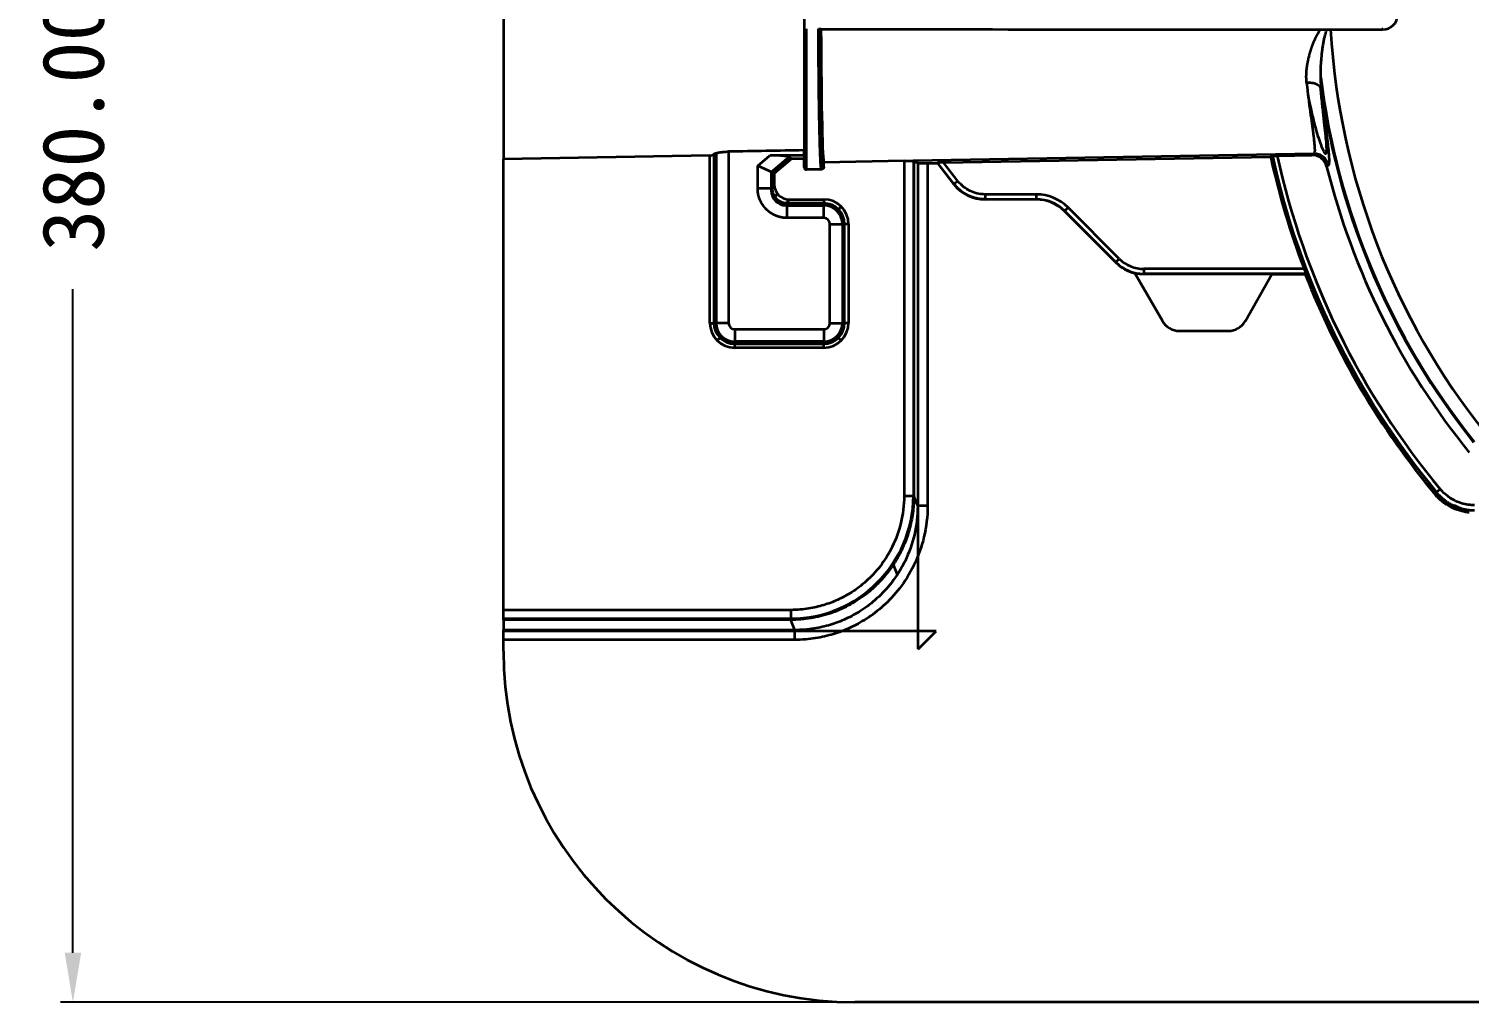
# Model space of a CAD drawing. Header units: millimetres. Extents: x 256 to 2096, y 1004 to 2403.
# Drawn here: x 261.6 to 552.6, y 1156.4 to 1353.2 of the extents above; entities that cross this region are included whole.
import ezdxf

# ---------------------------------------------------------------- set-up
doc = ezdxf.new("R2010")
doc.units = ezdxf.units.MM
doc.layers.add('1', color=7, linetype='Continuous', true_color=0xffffff)
doc.layers.add('dim', color=82, linetype='Continuous', lineweight=9)
doc.dimstyles.get("Standard").update_dxf_attribs({"dimscale": 5, "dimtxt": 0.18, "dimasz": 0.18, "dimexe": 0.18, "dimexo": 0.0625, "dimgap": 0.09, "dimtad": 0, "dimtoh": 1, "dimzin": 0, "dimdsep": 46, "dimtxsty": 'Standard', "dimcen": 0.09, "dimadec": 0, "dimazin": 0, "dimtfac": 1, "dimtofl": 0, "dimtmove": 0, "dimatfit": 3, "dimfxl": 0, "dimtolj": 1, "dimtzin": 0, "dimarcsym": 0})

# ---------------------------------------------------------------- blocks, each defined once
blk = doc.blocks.new('*D7')
at = {"layer": 'Defpoints', "color": 0, "lineweight": 18, "transparency": 16777216}
for p in [(428.46, 1536.38), (270.49, 1156.38), (437.57, 1156.38)]:
    blk.add_point(p, dxfattribs=at)
at = {"layer": 'dim', "color": 0, "lineweight": -2, "transparency": 16777216}
for p, q in [((425.96, 1536.38), (267.99, 1536.38)), ((270.49, 1526.38), (270.49, 1392.21)), ((270.49, 1166.38), (270.49, 1300.54)), ((435.07, 1156.38), (267.99, 1156.38))]:
    blk.add_line(p, q, dxfattribs=at)
at = {"layer": 'dim', "color": 0, "lineweight": 18, "transparency": 16777216}
for points in [[(268.83, 1526.38), (272.16, 1526.38), (270.49, 1536.38)], [(268.83, 1166.38), (272.16, 1166.38), (270.49, 1156.38)]]:
    blk.add_solid(points, dxfattribs=at)
at = {"layer": 'dim', "color": 0, "lineweight": 18, "transparency": 16777216, "insert": (270.49, 1346.38), "char_height": 12.5, "attachment_point": 5, "rotation": 90}
blk.add_mtext('\\A1;380.00{\\H7.5;\\S-0.10^ -0.15;}', dxfattribs=at)

msp = doc.modelspace()

# ---------------------------------------------------------------- linework, layer by layer
at = {"layer": '1', "color": 7, "linetype": 'Continuous', "lineweight": 35}
for p, q in [((357.463, 1395.937), (357.463, 1326.816)), ((418.198, 1394.137), (418.198, 1328.616)), ((418.707, 1324.703), (418.707, 1353.182)), ((421.621, 1353.103), (421.604, 1353.153)), ((534.838, 1353.286), (535.104, 1353.02)), ((524.596, 1353.02), (535.104, 1353.02)), ((399.198, 1327.545), (357.463, 1326.816)), ((399.198, 1293.694), (399.198, 1327.545)), ((399.995, 1327.862), (399.995, 1293.694)), ((400.432, 1328.039), (400.432, 1293.694)), ((402.95, 1328.344), (402.95, 1293.694)), ((408.837, 1325.505), (411.326, 1327.594)), ((418.198, 1327.594), (411.326, 1327.594)), ((411.586, 1324.224), (415.217, 1327.271)), ((411.825, 1324.112), (415.435, 1327.141)), ((418.198, 1327.594), (418.198, 1328.616)), ((418.198, 1327.594), (418.198, 1326.876)), ((521.215, 1327.913), (440.257, 1326.5)), ((446.377, 1326.133), (512.485, 1327.287)), ((513.803, 1327.525), (520.804, 1327.647)), ((521.215, 1327.913), (520.804, 1327.647)), ((522.872, 1327.448), (522.463, 1327.185)), ((357.463, 1235.671), (357.463, 1326.816)), ((408.837, 1320.943), (408.837, 1325.505)), ((411.825, 1324.112), (408.837, 1325.505)), ((411.586, 1324.224), (411.586, 1320.46)), ((412.198, 1323.938), (411.825, 1324.112)), ((411.825, 1320.943), (411.825, 1324.112)), ((415.7, 1326.876), (412.198, 1323.938)), ((418.198, 1326.876), (415.7, 1326.876)), ((418.198, 1325.203), (418.198, 1326.876)), ((421.727, 1324.755), (418.707, 1324.703)), ((438.413, 1326.453), (422.218, 1326.171)), ((422.218, 1325.255), (422.218, 1326.171)), ((438.413, 1326.446), (438.413, 1258.728)), ((440.311, 1326.431), (440.311, 1258.728)), ((441.165, 1326.009), (440.41, 1326.418)), ((440.41, 1326.418), (440.41, 1258.728)), ((441.165, 1326.009), (441.165, 1256.705)), ((441.264, 1227.74), (441.264, 1325.995)), ((443.162, 1325.988), (445.15, 1326.023)), ((443.162, 1325.988), (443.162, 1256.705)), ((445.149, 1326.082), (445.15, 1326.023)), ((448.499, 1321.782), (445.149, 1326.082)), ((445.15, 1326.023), (448.482, 1321.746)), ((449.288, 1322.396), (446.377, 1326.133)), ((411.825, 1320.943), (412.198, 1321.694)), ((412.198, 1323.938), (412.198, 1321.694)), ((448.482, 1321.746), (448.499, 1321.782)), ((449.288, 1322.396), (448.499, 1321.782)), ((408.837, 1320.943), (411.825, 1320.943)), ((412.396, 1319.092), (412.791, 1319.889)), ((414.769, 1317.897), (415.164, 1318.694)), ((415.164, 1318.694), (422.198, 1318.694)), ((422.198, 1318.694), (422.198, 1317.897)), ((451.281, 1319.476), (451.298, 1319.511)), ((454.792, 1318.664), (454.809, 1318.699)), ((465.118, 1318.664), (454.792, 1318.664)), ((454.809, 1319.699), (454.809, 1318.699)), ((465.118, 1319.699), (454.809, 1319.699)), ((465.118, 1318.699), (454.809, 1318.699)), ((465.118, 1319.699), (465.118, 1318.699)), ((465.118, 1318.664), (465.118, 1318.699)), ((414.552, 1317.46), (422.198, 1317.46)), ((414.769, 1314.942), (414.769, 1317.897)), ((422.198, 1317.897), (414.769, 1317.897)), ((422.198, 1314.942), (422.198, 1317.897)), ((425.17, 1316.666), (425.734, 1317.229)), ((468.208, 1318.085), (468.195, 1318.052)), ((470.828, 1316.334), (470.803, 1316.309)), ((470.803, 1316.309), (481.168, 1305.944)), ((471.535, 1317.041), (470.828, 1316.334)), ((481.193, 1305.969), (470.828, 1316.334)), ((481.206, 1305.981), (470.84, 1316.346)), ((481.9, 1306.676), (471.535, 1317.041)), ((422.198, 1314.942), (414.769, 1314.942)), ((423.447, 1293.694), (423.447, 1313.694)), ((423.447, 1313.694), (426.401, 1313.694)), ((425.964, 1313.694), (425.964, 1293.694)), ((426.401, 1293.694), (426.401, 1313.694)), ((427.198, 1313.694), (426.401, 1313.694)), ((427.198, 1313.694), (427.198, 1293.694)), ((481.9, 1306.676), (481.193, 1305.969)), ((481.168, 1305.944), (481.193, 1305.969)), ((483.777, 1304.201), (483.79, 1304.234)), ((485.064, 1303.791), (490.598, 1294.105)), ((519.226, 1304.624), (486.853, 1304.624)), ((486.853, 1304.624), (486.853, 1303.624)), ((519.554, 1303.624), (486.853, 1303.624)), ((486.853, 1303.624), (486.853, 1303.61)), ((486.853, 1303.61), (512.729, 1303.61)), ((507.376, 1294.123), (512.717, 1303.589)), ((512.717, 1303.589), (512.729, 1303.61)), ((512.717, 1303.589), (519.454, 1303.589)), ((399.198, 1293.694), (399.995, 1293.694)), ((402.95, 1293.694), (399.995, 1293.694)), ((404.198, 1292.445), (422.198, 1292.445)), ((404.198, 1292.445), (404.198, 1289.491)), ((422.198, 1292.445), (422.198, 1289.491)), ((423.447, 1293.694), (426.401, 1293.694)), ((427.198, 1293.694), (426.401, 1293.694)), ((494.071, 1292.089), (503.892, 1292.089)), ((400.663, 1290.158), (401.226, 1290.722)), ((422.198, 1289.928), (404.198, 1289.928)), ((404.198, 1289.491), (422.198, 1289.491)), ((404.198, 1288.694), (404.198, 1289.491)), ((422.198, 1288.694), (422.198, 1289.491)), ((425.17, 1290.722), (425.734, 1290.158)), ((422.198, 1288.694), (404.198, 1288.694)), ((545.968, 1259.462), (546.74, 1260.104)), ((438.413, 1258.728), (440.41, 1258.728)), ((441.165, 1256.705), (440.41, 1258.728)), ((443.162, 1256.705), (441.165, 1256.705)), ((549.525, 1256.845), (549.271, 1256.282)), ((549.525, 1256.845), (550.746, 1256.287)), ((436.243, 1244.842), (437.012, 1242.78)), ((357.463, 1233.691), (357.463, 1235.671)), ((415.549, 1235.671), (357.463, 1235.671)), ((357.463, 1233.933), (415.549, 1233.933)), ((415.549, 1235.671), (415.549, 1233.691)), ((357.463, 1233.691), (357.463, 1231.618)), ((415.549, 1233.691), (357.463, 1233.691)), ((416.322, 1231.618), (357.463, 1231.618)), ((357.463, 1229.638), (357.463, 1231.618)), ((444.901, 1231.376), (357.463, 1231.376)), ((416.322, 1231.618), (415.549, 1233.691)), ((416.322, 1229.638), (416.322, 1231.618)), ((441.264, 1227.74), (444.901, 1231.376)), ((416.322, 1229.638), (357.463, 1229.638)), ((357.463, 1227.376), (357.463, 1229.638)), ((608.997, 1156.376), (428.463, 1156.376))]:
    msp.add_line(p, q, dxfattribs=at)
for centre, radius, start, end in [((668.572, 1361.376), 144.218, 183.32159, 218.58082), ((668.572, 1361.376), 147.079, 187.0396, 218.58082), ((668.572, 1361.376), 147.229, 187.98695, 218.58082), ((668.572, 1361.376), 159.766, 192.31995, 200.807), ((668.572, 1361.376), 159.431, 192.27546, 219.7349), ((668.572, 1361.376), 159.381, 192.2762, 219.7349), ((668.572, 1361.376), 158.428, 192.33754, 219.7349), ((418.698, 1325.203), 0.5, 180, 271), ((668.572, 1361.376), 149.201, 193.96761, 218.97872), ((422.198, 1313.694), 5, 0, 90), ((465.118, 1310.624), 9.075, 45, 90), ((465.118, 1310.624), 8.093, 45, 90), ((465.118, 1310.624), 8.075, 45, 90), ((465.118, 1310.624), 8.04, 45, 90), ((422.198, 1313.694), 4.203, 360, 90), ((422.198, 1313.694), 3.766, 0, 90), ((422.198, 1313.694), 1.248, 360, 90), ((486.853, 1311.629), 7.005, 225, 270), ((486.853, 1311.629), 8.04, 225, 257.13981), ((486.853, 1311.629), 8.005, 225, 270), ((486.853, 1311.629), 7.987, 225, 270), ((486.853, 1311.629), 8.019, 257.00204, 270), ((668.572, 1361.376), 159.924, 201.18276, 219.82328), ((404.198, 1293.694), 5, 180, 270), ((404.198, 1293.694), 4.203, 180, 270), ((404.198, 1293.694), 3.766, 180, 270), ((404.198, 1293.694), 1.248, 180, 270), ((422.198, 1293.694), 1.248, 270, 0), ((422.198, 1293.694), 4.203, 270, 0), ((422.198, 1293.694), 5, 270, 0), ((422.198, 1293.694), 3.766, 270, 0), ((494.071, 1296.089), 4, 209.73973, 270), ((503.892, 1296.089), 4, 270, 330.56486), ((428.463, 1227.376), 71, 180, 270)]:
    msp.add_arc(centre, radius, start, end, dxfattribs=at)
for centre, major_axis, ratio, start_param, end_param in [((422.218, 1361.376), (0, 36.612), 0.0174551, 1.7972102, 3.0287014), ((535.096, 1356.039), (2.138, -2.138), 0.9972647, 5.4991567, 7.0672139), ((422.218, 1361.376), (0, 35.206), 0.0174551, 1.8080295, 3.1418973), ((399.18, 1361.376), (0, 33.832), 0.1763278, 3.1446705, 3.2787293), ((456.816, 1361.376), (41.338, 34.422), 0.0559844, 3.0848864, 3.2087235), ((520.853, 1324.631), (2.535, 1.641), 0.9984677, 5.9529168, 7.2962236), ((438.413, 1326.38), (2, 0.035), 0.0292994, 0.0518478, 1.5702433), ((443.162, 1326.047), (2, 0.035), 0.0292994, 3.1934404, 4.7118769), ((446.4, 1326.104), (1.251, 0.021), 0.0234193, 1.5884084, 3.1417514), ((415.21, 1321.74), (-1.359, -2.739), 0.9811726, 5.1805812, 6.7362425), ((454.793, 1326.665), (3.512, 7.189), 0.9998114, 2.6872179, 3.5959674), ((454.819, 1326.718), (3.512, 7.189), 0.9998114, 2.6882652, 3.5949201), ((414.597, 1320.506), (-1.359, -2.739), 0.9811726, 5.1805812, 6.7362425), ((415.277, 1259.179), (-8.833, 23.686), 0.9889372, 2.7918946, 4.3412508)]:
    msp.add_ellipse(centre, major_axis=major_axis, ratio=ratio, start_param=start_param, end_param=end_param, dxfattribs=at)
for points, degree, knots in [([(421.112, 1353.18), (421.145, 1353.18), (421.177, 1353.179), (421.225, 1353.179), (421.241, 1353.179), (421.272, 1353.178), (421.287, 1353.178), (421.332, 1353.177), (421.36, 1353.176), (421.4, 1353.174), (421.413, 1353.174), (421.438, 1353.173), (421.449, 1353.172), (421.483, 1353.17), (421.503, 1353.169), (421.529, 1353.167), (421.538, 1353.166), (421.552, 1353.165), (421.566, 1353.163), (421.577, 1353.161), (421.586, 1353.16), (421.59, 1353.159), (421.6, 1353.156), (421.603, 1353.155), (421.604, 1353.153)], 3, [0, 0, 0, 0, 0.125, 0.125, 0.1875, 0.1875, 0.25, 0.25, 0.375, 0.375, 0.4375, 0.4375, 0.5, 0.5, 0.625, 0.625, 0.6875, 0.6875, 0.75, 0.8125, 0.8125, 0.875, 0.875, 1, 1, 1, 1]), ([(421.703, 1324.781), (421.696, 1324.796), (421.689, 1324.818), (421.668, 1324.905), (421.654, 1324.993), (421.626, 1325.221), (421.613, 1325.36), (421.587, 1325.683), (421.574, 1325.868), (421.549, 1326.277), (421.536, 1326.501), (421.513, 1326.984), (421.501, 1327.243), (421.478, 1327.788), (421.467, 1328.076), (421.446, 1328.674), (421.436, 1328.986), (421.416, 1329.627), (421.406, 1329.957), (421.387, 1330.631), (421.378, 1330.976), (421.36, 1331.675), (421.352, 1332.029), (421.336, 1332.745), (421.328, 1333.105), (421.313, 1333.829), (421.305, 1334.192), (421.292, 1334.917), (421.285, 1335.28), (421.272, 1336), (421.266, 1336.358), (421.258, 1336.891), (421.254, 1337.155), (421.249, 1337.462), (421.247, 1337.614), (421.246, 1337.69), (421.245, 1337.728), (421.245, 1337.747), (421.245, 1337.757), (421.245, 1337.762), (421.245, 1337.764), (421.245, 1337.765), (421.245, 1337.766), (421.245, 1337.766), (421.245, 1337.766), (421.236, 1338.342), (421.22, 1339.518), (421.198, 1341.347), (421.179, 1343.231), (421.167, 1344.518), (421.15, 1346.468), (421.141, 1347.793), (421.124, 1350.47), (421.117, 1351.823), (421.112, 1353.18)], 3, [0, 0, 0, 0, 0.014935, 0.014935, 0.0467113, 0.0467113, 0.0784876, 0.0784876, 0.1102639, 0.1102639, 0.1420402, 0.1420402, 0.1738164, 0.1738164, 0.2055927, 0.2055927, 0.237369, 0.237369, 0.2691453, 0.2691453, 0.3009216, 0.3009216, 0.3326979, 0.3326979, 0.3644742, 0.3644742, 0.3962505, 0.3962505, 0.4280268, 0.4280268, 0.4598031, 0.4598031, 0.4756912, 0.4836353, 0.4876073, 0.4895933, 0.4905863, 0.4910828, 0.4913311, 0.4914552, 0.4915173, 0.4915483, 0.4915638, 0.4915638, 0.4915794, 0.4915794, 0.5551319, 0.6186845, 0.6822371, 0.7457897, 0.7457897, 0.8728948, 0.8728948, 1, 1, 1, 1]), ([(422.218, 1325.255), (422.183, 1325.254), (422.148, 1325.423), (422.078, 1326.096), (422.044, 1326.6), (421.994, 1327.596), (421.977, 1327.969), (421.945, 1328.79), (421.929, 1329.24), (421.899, 1330.213), (421.883, 1330.737), (421.854, 1331.855), (421.84, 1332.449), (421.812, 1333.704), (421.799, 1334.364), (421.773, 1335.747), (421.761, 1336.469), (421.737, 1337.97), (421.726, 1338.749), (421.705, 1340.357), (421.695, 1341.187), (421.676, 1342.892), (421.667, 1343.767), (421.651, 1345.556), (421.643, 1346.47), (421.63, 1348.331), (421.623, 1349.278), (421.613, 1351.198), (421.608, 1352.17), (421.604, 1353.153)], 3, [0, 0, 0, 0, 0.125, 0.125, 0.25, 0.25, 0.3125, 0.3125, 0.375, 0.375, 0.4375, 0.4375, 0.5, 0.5, 0.5625, 0.5625, 0.625, 0.625, 0.6875, 0.6875, 0.75, 0.75, 0.8125, 0.8125, 0.875, 0.875, 0.9375, 0.9375, 1, 1, 1, 1]), ([(519.737, 1342.224), (519.736, 1342.242), (519.733, 1342.279), (519.728, 1342.333), (519.724, 1342.388), (519.72, 1342.442), (519.717, 1342.496), (519.713, 1342.551), (519.71, 1342.605), (519.707, 1342.659), (519.704, 1342.713), (519.701, 1342.767), (519.699, 1342.821), (519.696, 1342.875), (519.694, 1342.928), (519.692, 1342.982), (519.69, 1343.036), (519.689, 1343.089), (519.687, 1343.143), (519.686, 1343.196), (519.685, 1343.249), (519.684, 1343.303), (519.683, 1343.356), (519.683, 1343.409), (519.682, 1343.462), (519.682, 1343.515), (519.682, 1343.568), (519.683, 1343.621), (519.683, 1343.673), (519.684, 1343.726), (519.685, 1343.778), (519.686, 1343.831), (519.687, 1343.883), (519.688, 1343.936), (519.69, 1343.988), (519.692, 1344.04), (519.693, 1344.092), (519.696, 1344.144), (519.698, 1344.196), (519.7, 1344.247), (519.703, 1344.299), (519.706, 1344.351), (519.709, 1344.402), (519.712, 1344.454), (519.716, 1344.505), (519.72, 1344.556), (519.723, 1344.607), (519.727, 1344.658), (519.732, 1344.709), (519.736, 1344.76), (519.741, 1344.811), (519.745, 1344.862), (519.75, 1344.912), (519.756, 1344.963), (519.761, 1345.013), (519.766, 1345.063), (519.772, 1345.114), (519.778, 1345.164), (519.784, 1345.214), (519.797, 1345.315), (519.818, 1345.468), (519.848, 1345.676), (519.882, 1345.886), (519.919, 1346.098), (519.958, 1346.314), (520.001, 1346.533), (520.047, 1346.755), (520.096, 1346.979), (520.148, 1347.207), (520.203, 1347.437), (520.261, 1347.671), (520.323, 1347.908), (520.376, 1348.106), (520.42, 1348.267), (520.454, 1348.386), (520.488, 1348.506), (520.523, 1348.625), (520.559, 1348.743), (520.595, 1348.86), (520.632, 1348.977), (520.669, 1349.093), (520.707, 1349.209), (520.745, 1349.324), (520.784, 1349.438), (520.824, 1349.552), (520.864, 1349.665), (520.905, 1349.778), (520.946, 1349.889), (520.988, 1350.001), (521.03, 1350.111), (521.073, 1350.221), (521.117, 1350.33), (521.161, 1350.438), (521.206, 1350.546), (521.251, 1350.653), (521.297, 1350.759), (521.344, 1350.865), (521.391, 1350.97), (521.439, 1351.074), (521.487, 1351.178), (521.536, 1351.281), (521.585, 1351.383), (521.635, 1351.484), (521.685, 1351.585), (521.737, 1351.685), (521.788, 1351.784), (521.841, 1351.882), (521.893, 1351.98), (521.947, 1352.077), (522.001, 1352.174), (522.055, 1352.269), (522.11, 1352.364), (522.166, 1352.458), (522.222, 1352.551), (522.279, 1352.644), (522.337, 1352.735), (522.395, 1352.826), (522.453, 1352.917), (522.493, 1352.976), (522.513, 1353.006)], 3, [0, 0, 0, 0, 0.0053658, 0.010717, 0.0160537, 0.021376, 0.0266837, 0.0319771, 0.0372561, 0.0425207, 0.0477711, 0.0530072, 0.0582291, 0.0634368, 0.0686304, 0.0738099, 0.0789754, 0.0841268, 0.0892643, 0.0943879, 0.0994976, 0.1045934, 0.1096755, 0.1147438, 0.1197984, 0.1248393, 0.1298666, 0.1348804, 0.1398806, 0.1448673, 0.1498406, 0.1548006, 0.1597472, 0.1646805, 0.1696005, 0.1745074, 0.1794011, 0.1842818, 0.1891493, 0.1940039, 0.1988456, 0.2036743, 0.2084903, 0.2132934, 0.2180838, 0.2228615, 0.2276265, 0.232379, 0.237119, 0.2418465, 0.2465615, 0.2512643, 0.2559547, 0.2606328, 0.2652988, 0.2699526, 0.2745944, 0.2792241, 0.2838419, 0.2884478, 0.3072694, 0.3263116, 0.3455769, 0.3650677, 0.3847864, 0.4047351, 0.424916, 0.4453312, 0.4659828, 0.4868727, 0.5080028, 0.5293748, 0.5509906, 0.5618589, 0.5726718, 0.5834295, 0.5941326, 0.6047813, 0.615376, 0.6259172, 0.6364051, 0.6468402, 0.6572229, 0.6675536, 0.6778326, 0.6880605, 0.6982377, 0.7083645, 0.7184414, 0.7284689, 0.7384473, 0.7483772, 0.7582591, 0.7680933, 0.7778804, 0.7876209, 0.7973152, 0.8069639, 0.8165674, 0.8261262, 0.835641, 0.8451121, 0.8545402, 0.8639258, 0.8732695, 0.8825717, 0.8918331, 0.9010542, 0.9102356, 0.919378, 0.9284818, 0.9375477, 0.9465763, 0.9555683, 0.9645242, 0.9734446, 0.9823303, 0.9911819, 1, 1, 1, 1]), ([(522.513, 1353.006), (522.735, 1353.006), (522.956, 1353.007), (523.396, 1353.01), (523.613, 1353.012), (523.828, 1353.015)], 3, [0, 0, 0, 0, 0.5, 0.5, 1, 1, 1, 1]), ([(522.771, 1340.919), (522.656, 1341.873), (522.6, 1342.859), (522.589, 1344.873), (522.634, 1345.901), (522.762, 1347.448), (522.814, 1347.965), (522.91, 1348.739), (522.944, 1348.997), (523.019, 1349.512), (523.06, 1349.77), (523.146, 1350.285), (523.192, 1350.543), (523.29, 1351.057), (523.343, 1351.313), (523.517, 1352.071), (523.654, 1352.561), (523.828, 1353.015)], 3, [0, 0, 0, 0, 0.25, 0.25, 0.5, 0.5, 0.625, 0.625, 0.6875, 0.6875, 0.75, 0.75, 0.8125, 0.8125, 0.875, 0.875, 1, 1, 1, 1]), ([(522.771, 1340.919), (522.731, 1341.107), (522.529, 1341.494), (521.811, 1341.978), (520.791, 1342.242), (520.072, 1342.251), (519.737, 1342.224)], 3, [0, 0, 0, 0, 0.2497616, 0.4998414, 0.7499212, 1, 1, 1, 1]), ([(519.737, 1342.224), (519.979, 1340.076), (520.356, 1337.18), (520.748, 1334.342), (520.945, 1332.904), (521.118, 1331.601), (521.281, 1330.228), (521.413, 1328.579), (521.347, 1327.992), (521.215, 1327.913)], 3, [0, 0, 0, 0, 0.25, 0.375, 0.4375, 0.5, 0.625, 0.75, 1, 1, 1, 1]), ([(520.074, 1339.397), (520.237, 1338.562), (520.403, 1337.763), (520.677, 1336.525), (520.784, 1336.062), (520.997, 1335.17), (521.103, 1334.743), (521.417, 1333.518), (521.623, 1332.776), (522.019, 1331.438), (522.21, 1330.843), (522.481, 1330.063), (522.568, 1329.823), (522.734, 1329.388), (522.813, 1329.191), (523.039, 1328.667), (523.172, 1328.401), (523.346, 1328.131), (523.399, 1328.062), (523.496, 1327.968), (523.54, 1327.943), (523.656, 1327.935), (523.712, 1328.019), (523.783, 1328.359), (523.799, 1328.615), (523.793, 1329.131), (523.786, 1329.325), (523.764, 1329.758), (523.748, 1329.995), (523.688, 1330.764), (523.631, 1331.356), (523.492, 1332.694), (523.409, 1333.44), (523.269, 1334.678), (523.22, 1335.111), (523.12, 1336.003), (523.068, 1336.465), (522.909, 1337.895), (522.799, 1338.909), (522.643, 1340.436), (522.597, 1340.899), (522.55, 1341.374)], 3, [0, 0, 0, 0, 0.0562531, 0.0562531, 0.0914103, 0.0914103, 0.1265675, 0.1265675, 0.1968819, 0.1968819, 0.2671963, 0.2671963, 0.3023535, 0.3023535, 0.3375107, 0.3375107, 0.4078251, 0.4078251, 0.4429823, 0.4429823, 0.4781395, 0.4781395, 0.548454, 0.548454, 0.6187684, 0.6187684, 0.6539256, 0.6539256, 0.6890828, 0.6890828, 0.7593972, 0.7593972, 0.8297116, 0.8297116, 0.8648688, 0.8648688, 0.900026, 0.900026, 0.9703404, 0.9703404, 1, 1, 1, 1]), ([(524.19, 1325.623), (524.323, 1325.708), (524.391, 1326.337), (524.268, 1328.1), (524.111, 1329.567), (523.944, 1330.96), (523.754, 1332.497), (523.373, 1335.53), (523.007, 1338.625), (522.771, 1340.919)], 3, [0, 0, 0, 0, 0.25, 0.375, 0.5, 0.5625, 0.625, 0.75, 1, 1, 1, 1]), ([(399.995, 1327.862), (400.026, 1327.886), (400.071, 1327.911), (400.16, 1327.949), (400.193, 1327.962), (400.248, 1327.982), (400.277, 1327.992), (400.308, 1328.002), (400.329, 1328.008), (400.339, 1328.011), (400.438, 1328.041), (400.538, 1328.068), (400.704, 1328.106), (400.763, 1328.119), (400.855, 1328.137), (400.902, 1328.147), (400.951, 1328.156), (400.984, 1328.162), (401.001, 1328.165), (401.152, 1328.192), (401.294, 1328.214), (401.52, 1328.244), (401.597, 1328.253), (401.716, 1328.267), (401.756, 1328.271), (401.838, 1328.279), (401.879, 1328.283), (402.086, 1328.303), (402.254, 1328.315), (402.598, 1328.334), (402.772, 1328.341), (402.95, 1328.344)], 3, [0, 0, 0, 0, 0.125, 0.125, 0.1875, 0.1875, 0.21875, 0.234375, 0.234375, 0.25, 0.25, 0.375, 0.375, 0.4375, 0.4375, 0.46875, 0.484375, 0.484375, 0.5, 0.5, 0.625, 0.625, 0.6875, 0.6875, 0.71875, 0.71875, 0.75, 0.75, 0.875, 0.875, 1, 1, 1, 1]), ([(415.435, 1327.141), (415.436, 1327.155), (415.428, 1327.17), (415.393, 1327.2), (415.366, 1327.215), (415.32, 1327.235), (415.31, 1327.239), (415.29, 1327.246), (415.257, 1327.258), (415.221, 1327.27), (415.141, 1327.293), (415.081, 1327.308), (414.996, 1327.327), (414.979, 1327.331), (414.943, 1327.338), (414.925, 1327.342), (414.87, 1327.353), (414.832, 1327.36), (414.714, 1327.381), (414.63, 1327.394), (414.455, 1327.42), (414.363, 1327.432), (414.244, 1327.447), (414.219, 1327.449), (414.171, 1327.455), (414.097, 1327.463), (414.023, 1327.471), (413.872, 1327.487), (413.77, 1327.496), (413.562, 1327.514), (413.456, 1327.522), (413.241, 1327.537), (413.132, 1327.543), (412.967, 1327.552), (412.911, 1327.555), (412.799, 1327.561), (412.744, 1327.563), (412.464, 1327.575), (412.238, 1327.582), (411.784, 1327.592), (411.556, 1327.594), (411.326, 1327.594)], 3, [0, 0, 0, 0, 0.0625, 0.0625, 0.125, 0.125, 0.140625, 0.140625, 0.15625, 0.1875, 0.1875, 0.25, 0.25, 0.265625, 0.265625, 0.28125, 0.28125, 0.3125, 0.3125, 0.375, 0.375, 0.4375, 0.4375, 0.453125, 0.453125, 0.46875, 0.5, 0.5, 0.5625, 0.5625, 0.625, 0.625, 0.6875, 0.6875, 0.71875, 0.71875, 0.75, 0.75, 0.875, 0.875, 1, 1, 1, 1]), ([(512.786, 1327.479), (512.789, 1327.481), (512.798, 1327.483), (512.821, 1327.486), (512.83, 1327.488), (512.852, 1327.49), (512.864, 1327.491), (512.905, 1327.494), (512.937, 1327.496), (512.994, 1327.499), (513.014, 1327.501), (513.057, 1327.503), (513.079, 1327.504), (513.15, 1327.507), (513.2, 1327.509), (513.282, 1327.512), (513.31, 1327.513), (513.368, 1327.515), (513.397, 1327.516), (513.486, 1327.518), (513.547, 1327.52), (513.674, 1327.523), (513.738, 1327.524), (513.803, 1327.525)], 3, [0, 0, 0, 0, 0.125, 0.125, 0.1875, 0.1875, 0.25, 0.25, 0.375, 0.375, 0.4375, 0.4375, 0.5, 0.5, 0.625, 0.625, 0.6875, 0.6875, 0.75, 0.75, 0.875, 0.875, 1, 1, 1, 1]), ([(524.19, 1325.623), (524.149, 1325.787), (524.095, 1325.948), (523.96, 1326.257), (523.879, 1326.406), (523.694, 1326.689), (523.59, 1326.823), (523.36, 1327.07), (523.235, 1327.185), (522.967, 1327.391), (522.825, 1327.482), (522.527, 1327.641), (522.371, 1327.707), (522.051, 1327.813), (521.886, 1327.853), (521.552, 1327.904), (521.383, 1327.916), (521.215, 1327.913)], 3, [0, 0, 0, 0, 0.125, 0.125, 0.25, 0.25, 0.375, 0.375, 0.5, 0.5, 0.625, 0.625, 0.75, 0.75, 0.875, 0.875, 1, 1, 1, 1]), ([(422.218, 1325.255), (422.218, 1325.223), (422.215, 1325.191), (422.206, 1325.143), (422.202, 1325.128), (422.193, 1325.097), (422.187, 1325.081), (422.169, 1325.036), (422.154, 1325.008), (422.127, 1324.967), (422.117, 1324.954), (422.097, 1324.929), (422.086, 1324.917), (422.052, 1324.882), (422.028, 1324.861), (421.987, 1324.834), (421.974, 1324.825), (421.945, 1324.81), (421.916, 1324.795), (421.886, 1324.784), (421.855, 1324.774), (421.84, 1324.77), (421.792, 1324.76), (421.759, 1324.756), (421.727, 1324.755)], 3, [0, 0, 0, 0, 0.125, 0.125, 0.1875, 0.1875, 0.25, 0.25, 0.375, 0.375, 0.4375, 0.4375, 0.5, 0.5, 0.625, 0.625, 0.6875, 0.6875, 0.75, 0.8125, 0.8125, 0.875, 0.875, 1, 1, 1, 1]), ([(454.809, 1318.699), (454.794, 1318.699), (454.764, 1318.699), (454.719, 1318.7), (454.674, 1318.7), (454.629, 1318.701), (454.583, 1318.703), (454.538, 1318.704), (454.493, 1318.706), (454.448, 1318.707), (454.403, 1318.71), (454.358, 1318.712), (454.313, 1318.715), (454.268, 1318.718), (454.223, 1318.721), (454.178, 1318.724), (454.133, 1318.728), (454.088, 1318.732), (454.043, 1318.736), (453.998, 1318.741), (453.953, 1318.745), (453.908, 1318.75), (453.863, 1318.755), (453.818, 1318.761), (453.773, 1318.767), (453.729, 1318.773), (453.684, 1318.779), (453.639, 1318.785), (453.595, 1318.792), (453.55, 1318.799), (453.505, 1318.806), (453.461, 1318.814), (453.416, 1318.822), (453.372, 1318.829), (453.328, 1318.838), (453.283, 1318.846), (453.239, 1318.855), (453.195, 1318.864), (453.15, 1318.873), (453.106, 1318.883), (453.062, 1318.892), (453.018, 1318.902), (452.974, 1318.913), (452.93, 1318.923), (452.886, 1318.934), (452.843, 1318.945), (452.799, 1318.956), (452.755, 1318.968), (452.712, 1318.979), (452.668, 1318.991), (452.625, 1319.003), (452.581, 1319.016), (452.538, 1319.029), (452.495, 1319.042), (452.451, 1319.055), (452.408, 1319.068), (452.365, 1319.082), (452.322, 1319.096), (452.279, 1319.11), (452.237, 1319.124), (452.194, 1319.139), (452.151, 1319.154), (452.109, 1319.169), (452.066, 1319.184), (452.024, 1319.2), (451.982, 1319.216), (451.939, 1319.232), (451.897, 1319.248), (451.855, 1319.265), (451.813, 1319.282), (451.772, 1319.299), (451.73, 1319.316), (451.688, 1319.333), (451.647, 1319.351), (451.605, 1319.369), (451.564, 1319.387), (451.523, 1319.406), (451.482, 1319.424), (451.441, 1319.443), (451.4, 1319.462), (451.359, 1319.482), (451.318, 1319.501), (451.278, 1319.521), (451.237, 1319.541), (451.197, 1319.561), (451.157, 1319.582), (451.116, 1319.603), (451.076, 1319.624), (451.037, 1319.645), (450.997, 1319.666), (450.957, 1319.688), (450.918, 1319.71), (450.878, 1319.732), (450.839, 1319.754), (450.8, 1319.777), (450.761, 1319.799), (450.722, 1319.822), (450.683, 1319.846), (450.645, 1319.869), (450.606, 1319.893), (450.568, 1319.916), (450.53, 1319.94), (450.492, 1319.965), (450.454, 1319.989), (450.416, 1320.014), (450.378, 1320.039), (450.341, 1320.064), (450.303, 1320.089), (450.266, 1320.115), (450.229, 1320.141), (450.192, 1320.167), (450.155, 1320.193), (450.118, 1320.219), (450.082, 1320.246), (450.046, 1320.272), (450.009, 1320.299), (449.973, 1320.327), (449.937, 1320.354), (449.902, 1320.382), (449.866, 1320.409), (449.831, 1320.437), (449.795, 1320.466), (449.76, 1320.494), (449.725, 1320.523), (449.691, 1320.551), (449.656, 1320.58), (449.622, 1320.61), (449.587, 1320.639), (449.553, 1320.669), (449.519, 1320.698), (449.485, 1320.728), (449.452, 1320.758), (449.418, 1320.789), (449.385, 1320.819), (449.352, 1320.85), (449.319, 1320.881), (449.286, 1320.912), (449.254, 1320.943), (449.221, 1320.975), (449.189, 1321.006), (449.157, 1321.038), (449.125, 1321.07), (449.094, 1321.102), (449.062, 1321.135), (449.031, 1321.167), (449, 1321.2), (448.969, 1321.233), (448.938, 1321.266), (448.907, 1321.299), (448.877, 1321.333), (448.847, 1321.366), (448.817, 1321.4), (448.787, 1321.434), (448.757, 1321.468), (448.728, 1321.502), (448.699, 1321.537), (448.67, 1321.571), (448.641, 1321.606), (448.612, 1321.641), (448.584, 1321.676), (448.555, 1321.711), (448.527, 1321.746), (448.509, 1321.77), (448.499, 1321.782)], 3, [0, 0, 0, 0, 0.0062114, 0.0124228, 0.0186342, 0.0248455, 0.0310569, 0.0372683, 0.0434797, 0.049691, 0.0559024, 0.0621137, 0.0683251, 0.0745364, 0.0807477, 0.0869591, 0.0931704, 0.0993817, 0.105593, 0.1118043, 0.1180156, 0.1242269, 0.1304382, 0.1366495, 0.1428608, 0.1490721, 0.1552834, 0.1614946, 0.1677059, 0.1739172, 0.1801284, 0.1863397, 0.1925509, 0.1987622, 0.2049734, 0.2111847, 0.2173959, 0.2236071, 0.2298184, 0.2360296, 0.2422408, 0.248452, 0.2546633, 0.2608745, 0.2670857, 0.2732969, 0.2795081, 0.2857193, 0.2919305, 0.2981417, 0.3043529, 0.3105641, 0.3167752, 0.3229864, 0.3291976, 0.3354088, 0.34162, 0.3478311, 0.3540423, 0.3602535, 0.3664646, 0.3726758, 0.3788869, 0.3850981, 0.3913093, 0.3975204, 0.4037316, 0.4099427, 0.4161539, 0.422365, 0.4285761, 0.4347873, 0.4409984, 0.4472096, 0.4534207, 0.4596318, 0.465843, 0.4720541, 0.4782652, 0.4844763, 0.4906875, 0.4968986, 0.5031097, 0.5093208, 0.5155319, 0.5217431, 0.5279542, 0.5341653, 0.5403764, 0.5465875, 0.5527986, 0.5590098, 0.5652209, 0.571432, 0.5776431, 0.5838542, 0.5900653, 0.5962764, 0.6024875, 0.6086986, 0.6149098, 0.6211209, 0.627332, 0.6335431, 0.6397542, 0.6459653, 0.6521764, 0.6583875, 0.6645986, 0.6708097, 0.6770208, 0.6832319, 0.689443, 0.6956541, 0.7018653, 0.7080764, 0.7142875, 0.7204986, 0.7267097, 0.7329208, 0.7391319, 0.745343, 0.7515542, 0.7577653, 0.7639764, 0.7701875, 0.7763986, 0.7826097, 0.7888209, 0.795032, 0.8012431, 0.8074542, 0.8136653, 0.8198765, 0.8260876, 0.8322987, 0.8385099, 0.844721, 0.8509321, 0.8571433, 0.8633544, 0.8695655, 0.8757767, 0.8819878, 0.888199, 0.8944101, 0.9006213, 0.9068324, 0.9130436, 0.9192547, 0.9254659, 0.9316771, 0.9378882, 0.9440994, 0.9503106, 0.9565217, 0.9627329, 0.9689441, 0.9751553, 0.9813664, 0.9875776, 0.9937888, 1, 1, 1, 1]), ([(414.769, 1314.942), (413.608, 1314.942), (412.54, 1315.378), (412.025, 1315.588), (411.555, 1315.892), (411.079, 1316.2), (410.678, 1316.584), (410.262, 1316.983), (409.928, 1317.465), (409.583, 1317.962), (409.338, 1318.523), (409.088, 1319.094), (408.964, 1319.689), (408.837, 1320.295), (408.837, 1320.943)], 2, [0, 0, 0, 0.25, 0.25, 0.375, 0.375, 0.5, 0.5, 0.625, 0.625, 0.75, 0.75, 0.875, 0.875, 1, 1, 1]), ([(414.769, 1317.897), (414.572, 1317.894), (414.277, 1317.92), (413.991, 1317.989), (413.803, 1318.045), (413.711, 1318.078), (413.44, 1318.191), (413.267, 1318.285), (412.945, 1318.506), (412.795, 1318.634), (412.591, 1318.847), (412.526, 1318.921), (412.405, 1319.076), (412.348, 1319.157), (412.191, 1319.407), (412.102, 1319.585), (411.995, 1319.863), (411.964, 1319.957), (411.912, 1320.15), (411.846, 1320.442), (411.823, 1320.743), (411.825, 1320.943)], 3, [0, 0, 0, 0, 0.125, 0.1875, 0.1875, 0.25, 0.25, 0.375, 0.375, 0.5, 0.5, 0.5625, 0.5625, 0.625, 0.625, 0.75, 0.75, 0.8125, 0.8125, 0.875, 1, 1, 1, 1]), ([(519.226, 1304.624), (519.25, 1304.561), (519.273, 1304.499), (519.307, 1304.407), (519.318, 1304.377), (519.335, 1304.332), (519.34, 1304.317), (519.351, 1304.287), (519.357, 1304.272), (519.383, 1304.198), (519.403, 1304.141), (519.431, 1304.061), (519.44, 1304.035), (519.458, 1303.984), (519.466, 1303.959), (519.489, 1303.888), (519.503, 1303.846), (519.52, 1303.789), (519.526, 1303.772), (519.533, 1303.747), (519.535, 1303.739), (519.539, 1303.724), (519.541, 1303.717), (519.55, 1303.683), (519.554, 1303.663), (519.557, 1303.641), (519.558, 1303.635), (519.557, 1303.627), (519.556, 1303.625), (519.554, 1303.624)], 3, [0, 0, 0, 0, 0.125, 0.125, 0.1875, 0.1875, 0.21875, 0.21875, 0.25, 0.25, 0.375, 0.375, 0.4375, 0.4375, 0.5, 0.5, 0.625, 0.625, 0.6875, 0.6875, 0.71875, 0.71875, 0.75, 0.75, 0.875, 0.875, 0.9375, 0.9375, 1, 1, 1, 1]), ([(440.41, 1258.728), (440.41, 1258.126), (440.388, 1257.531), (440.305, 1256.362), (440.244, 1255.787), (440.086, 1254.66), (439.989, 1254.106), (439.763, 1253.024), (439.634, 1252.495), (439.347, 1251.461), (439.189, 1250.956), (438.849, 1249.974), (438.666, 1249.496), (438.279, 1248.566), (438.075, 1248.115), (437.755, 1247.458), (437.592, 1247.135), (437.395, 1246.767), (437.296, 1246.585), (437.246, 1246.495), (437.221, 1246.45), (437.208, 1246.428), (437.202, 1246.416), (437.199, 1246.411), (437.198, 1246.408), (437.197, 1246.407), (437.196, 1246.406), (436.762, 1245.631), (436.292, 1244.888), (435.285, 1243.467), (434.75, 1242.79), (433.623, 1241.505), (433.033, 1240.898), (432.112, 1240.042), (431.799, 1239.766), (431.322, 1239.365), (431.082, 1239.169), (430.799, 1238.945), (430.656, 1238.835), (430.585, 1238.78), (430.549, 1238.753), (430.531, 1238.74), (430.522, 1238.733), (430.517, 1238.729), (430.515, 1238.728), (430.514, 1238.727), (430.514, 1238.726), (430.513, 1238.726), (430.513, 1238.726), (429.981, 1238.323), (428.885, 1237.559), (427.152, 1236.549), (425.342, 1235.683), (424.091, 1235.204), (422.823, 1234.776), (422.18, 1234.588), (420.879, 1234.264), (420.222, 1234.128), (418.899, 1233.911), (418.232, 1233.829), (416.894, 1233.719), (416.222, 1233.691), (415.549, 1233.691)], 3, [0, 0, 0, 0, 0.03125, 0.03125, 0.0625, 0.0625, 0.09375, 0.09375, 0.125, 0.125, 0.15625, 0.15625, 0.1875, 0.1875, 0.21875, 0.21875, 0.234375, 0.2421875, 0.2460937, 0.2480469, 0.2490234, 0.2495117, 0.2497559, 0.2498779, 0.249939, 0.249939, 0.25, 0.25, 0.3125, 0.3125, 0.375, 0.375, 0.4375, 0.4375, 0.46875, 0.46875, 0.484375, 0.4921875, 0.4960937, 0.4980469, 0.4990234, 0.4995117, 0.4997559, 0.4998779, 0.499939, 0.4999695, 0.4999847, 0.4999847, 0.5, 0.5, 0.5625, 0.625, 0.6875, 0.75, 0.75, 0.8125, 0.8125, 0.875, 0.875, 0.9375, 0.9375, 1, 1, 1, 1]), ([(552.589, 1255.389), (552.257, 1255.42), (551.931, 1255.466), (551.285, 1255.591), (550.649, 1255.747), (550.028, 1255.964), (549.569, 1256.15), (549.417, 1256.215), (549.115, 1256.354), (548.966, 1256.427), (548.527, 1256.656), (547.959, 1256.986), (547.426, 1257.369), (547.04, 1257.675), (546.914, 1257.781), (546.728, 1257.945), (546.666, 1258), (546.545, 1258.112), (546.484, 1258.169), (546.186, 1258.459), (545.96, 1258.703), (545.747, 1258.958)], 3, [0, 0, 0, 0, 0.125, 0.125, 0.25, 0.375, 0.375, 0.4375, 0.4375, 0.5, 0.5, 0.625, 0.75, 0.75, 0.8125, 0.8125, 0.84375, 0.84375, 0.875, 0.875, 1, 1, 1, 1]), ([(441.165, 1256.705), (441.166, 1254.753), (440.725, 1250.908), (438.859, 1245.659), (436.169, 1241.322), (433.09, 1238), (429.911, 1235.565), (426.746, 1233.828), (423.525, 1232.604), (420.058, 1231.808), (417.612, 1231.618), (416.322, 1231.618)], 3, [0, 0, 0, 0, 0.149269, 0.2931458, 0.4229664, 0.5373601, 0.6381109, 0.7283741, 0.812977, 0.9012415, 1, 1, 1, 1])]:
    msp.add_open_spline(points, degree=degree, knots=knots, dxfattribs=at)
for points in [[(421.621, 1353.103), (455.251, 1353.07), (488.882, 1353.038), (522.513, 1353.006)], [(523.828, 1353.015), (523.912, 1353.016), (524.08, 1353.018), (524.337, 1353.02), (524.51, 1353.02), (524.596, 1353.02)], [(418.198, 1328.616), (415.659, 1328.571), (410.579, 1328.48), (405.494, 1328.389), (402.95, 1328.344)], [(512.485, 1327.287), (512.519, 1327.308), (512.586, 1327.351), (512.686, 1327.415), (512.752, 1327.458), (512.786, 1327.479)], [(421.727, 1324.755), (421.719, 1324.755), (421.711, 1324.764), (421.703, 1324.781)], [(438.413, 1326.453), (439.046, 1326.464), (439.678, 1326.475), (440.311, 1326.486)], [(440.311, 1326.486), (440.293, 1326.486), (440.275, 1326.491), (440.257, 1326.5)], [(523.782, 1325.363), (523.918, 1325.45), (524.054, 1325.537), (524.19, 1325.623)], [(454.809, 1319.699), (454.202, 1319.699), (453.073, 1319.856), (451.672, 1320.388), (450.445, 1321.156), (449.65, 1321.933), (449.288, 1322.396)], [(485.05, 1303.815), (485.055, 1303.807), (485.059, 1303.799), (485.064, 1303.791)], [(519.554, 1303.624), (519.521, 1303.613), (519.487, 1303.601), (519.454, 1303.589)], [(553.686, 1256.845), (552.778, 1256.854), (551.053, 1257.109), (548.625, 1258.247), (547.327, 1259.412), (546.74, 1260.104)], [(438.413, 1258.728), (438.413, 1256.829), (437.969, 1253.238), (436.149, 1248.289), (433.607, 1244.338), (430.764, 1241.354), (427.869, 1239.191), (425.021, 1237.658), (422.228, 1236.603), (419.171, 1235.879), (416.803, 1235.671), (415.549, 1235.671)], [(545.968, 1259.462), (545.894, 1259.294), (545.82, 1259.126), (545.747, 1258.958)], [(443.162, 1256.705), (443.162, 1254.525), (442.669, 1250.379), (440.533, 1244.499), (437.554, 1239.855), (434.213, 1236.335), (430.808, 1233.783), (427.459, 1231.978), (424.177, 1230.736), (420.584, 1229.883), (417.798, 1229.638), (416.322, 1229.638)]]:
    msp.add_open_spline(points, degree=3, dxfattribs=at)
msp.add_rational_spline([(545.968, 1259.462), (547.87, 1257.174), (550.731, 1255.842), (553.686, 1255.841)], [1.00000003923, 1.00000003887, 1.00000003887, 1.00000003923], degree=3, dxfattribs=at)

# ---------------------------------------------------------------- dimensions: what is measured, and where the dimension line sits
at = {"layer": 'dim', "lineweight": 18}
dim = msp.add_linear_dim(base=(270.494, 1156.376), p1=(428.463, 1536.376), p2=(437.573, 1156.376), angle=90, dimstyle='Standard', override={"dimtxt": 2.5, "dimasz": 2, "dimexe": 0.49975, "dimexo": 0.49975, "dimgap": 0.49975, "dimtol": 1, "dimlim": 0, "dimtp": -0.1, "dimtm": 0.15, "dimtfac": 0.6, "dimtdec": 2, "dimtolj": 1}, dxfattribs=at)
dim.commit()
dim.dimension.update_dxf_attribs({"geometry": '*D7', "text_midpoint": (270.494, 1346.376)})

doc.saveas('drawing.dxf')
